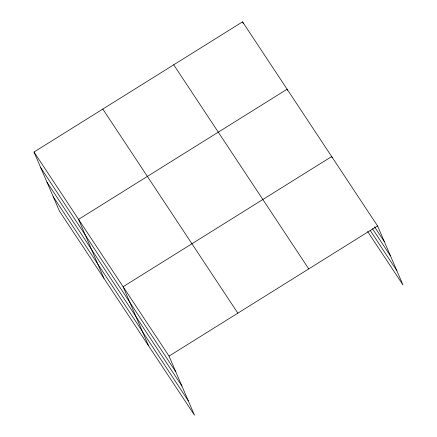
<?xml version="1.0" encoding="UTF-8"?>
<svg xmlns="http://www.w3.org/2000/svg" width="437" height="437" viewBox="0 0 437 437"><rect width="100%" height="100%" fill="white"/><g stroke="black" fill="none" stroke-linecap="round" stroke-linejoin="round"><path stroke-width="0.66" d="M33.999 152.021L169.026 356.111L194.449 415.15L59.427 211.06L33.999 152.021L242.551 21.85L377.573 225.94L403.001 284.979L367.626 231.517M169.026 356.111L377.573 225.94M374.553 226.852L384.336 241.639M372.433 228.644L390.498 255.945M370.123 230.294L396.84 270.678M173.729 64.807L308.751 268.897M102.821 109.064L237.848 313.154M40.761 167.721L175.783 371.811M46.917 182.021L181.945 386.111M53.265 196.754L188.292 400.849M332.186 157.757L331.667 156.55L123.114 286.721L148.542 345.76M287.628 90.41L287.109 89.203L78.556 219.369L103.984 278.407M242.551 21.85L243.333 23.664"/></g></svg>
